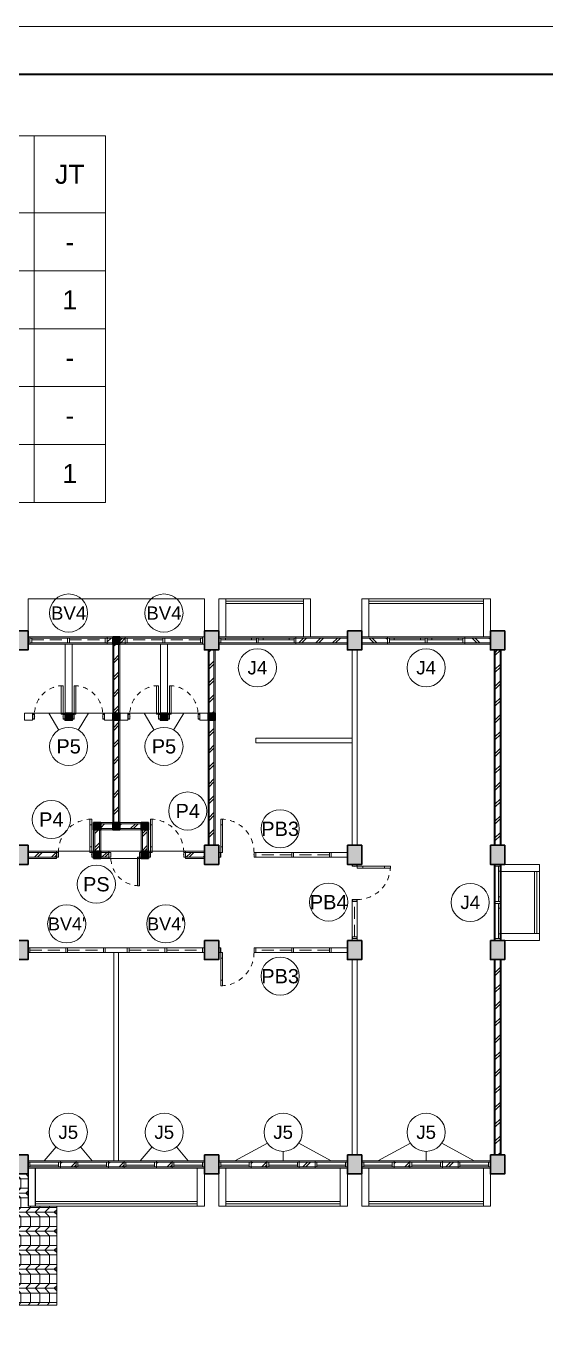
# Model space of a CAD drawing. Header units: millimetres. Extents: x -11 to 1625, y -267 to 180.
# Drawn here: x 1053.88 to 1064.77, y 35.33 to 63 of the extents above; entities that cross this region are included whole.
import ezdxf
from ezdxf.enums import TextEntityAlignment as Align

# ---------------------------------------------------------------- set-up
doc = ezdxf.new("R2010")
doc.units = ezdxf.units.MM
doc.linetypes.add('HIDDEN', pattern=[0.375, 0.25, -0.125])
for name, color, linetype, lineweight in [('ars', 11, 'Continuous', 5), ('dinding', 5, 'Continuous', 15), ('GRS KOP', 1, 'Continuous', 35), ('KOLOM', 1, 'Continuous', 30), ('kop', 7, 'Continuous', 20), ('kus', 63, 'Continuous', 15), ('KUSEN', 30, 'Continuous', 15), ('lan', 7, 'Continuous', 15), ('not', 7, 'Continuous', 20), ('PARTISI', 190, 'Continuous', 9), ('sol kol', 8, 'Continuous', 0)]:
    doc.layers.add(name, color=color, linetype=linetype, lineweight=lineweight)
doc.styles.add('BARU', font='complex.shx')
doc.styles.add('S', font='SIMPLEX', dxfattribs={"width": 1.1})
doc.styles.get("Standard").update_dxf_attribs({"font": 'ARIALUNI.TTF'})
pattern_1 = [(45, (1053.76178, 38.91036), (-0.1767767, 0.1767767), []), (45, (1053.82428, 38.91036), (-0.1767767, 0.1767767), [])]
pattern_2 = [(45, (1052.76178, 38.91036), (-0.1767767, 0.1767767), []), (45, (1052.82428, 38.91036), (-0.1767767, 0.1767767), [])]

# ---------------------------------------------------------------- blocks, each defined once
blk = doc.blocks.new('kop')
at = {"layer": 'GRS KOP'}
blk.add_lwpolyline([(1, 54), (83, 54), (83, 1), (1, 1)], close=True, dxfattribs=at)
at = {"layer": 'kop', "color": 7}
blk.add_line((0, 0), (84, 0), dxfattribs=at)
at = {"layer": 'kop', "style": 'BARU', "flags": 4}
for p, height in [((73.8, 5.4), 0.35), ((80.303, 5.382), 0.25), ((73.8, 4.9), 0.35), ((80.303, 4.882), 0.25), ((73.8, 4.4), 0.35), ((80.303, 4.382), 0.25)]:
    blk.add_attdef('-', p, '', height=height, dxfattribs=at)
at = {"layer": 'kop', "flags": 4}
for tag, p in [('AR-00', (78.057, 2.648)), ('00', (81.238, 2.647))]:
    blk.add_attdef(tag, text='', height=0.35, dxfattribs=at).set_placement(p, align=Align.MIDDLE)
blk = doc.blocks.new('KP')
at = {"layer": 'KOLOM'}
blk.add_lwpolyline([(0.075, -0.075), (-0.075, -0.075), (-0.075, 0.075), (0.075, 0.075), (0.075, -0.075)], dxfattribs=at)
blk = doc.blocks.new('P 70')
at = {"linetype": 'HIDDEN', "ltscale": 0.3}
blk.add_lwpolyline([(-0.74, 0.1, -0.414214), (-0.04, 0.8, -1.303225)], format="xyb", dxfattribs=at)
for points in [[(-0.04, 0.8), (-0.08, 0.8), (-0.08, 0.68), (-0.04, 0.68)], [(-0.04, 0.68), (-0.08, 0.68), (-0.08, 0.22), (-0.04, 0.22)], [(-0.735, 0.06), (-0.74, 0.06), (-0.74, 0.061), (-0.74, 0.1), (-0.78, 0.1), (-0.78, 0), (-0.74, 0), (-0.74, 0.056), (-0.735, 0.058)], [(-0.742, 0.002), (-0.778, 0.002), (-0.778, 0.098), (-0.742, 0.098)], [(-0.04, 0.1), (-0.08, 0.1), (-0.08, 0.22), (-0.04, 0.22)], [(-0.045, 0.06), (-0.04, 0.06), (-0.04, 0.061), (-0.04, 0.1), (0, 0.1), (0, 0), (-0.04, 0), (-0.04, 0.056), (-0.045, 0.058)], [(-0.038, 0.002), (-0.002, 0.002), (-0.002, 0.098), (-0.038, 0.098)]]:
    blk.add_lwpolyline(points, close=True)
blk = doc.blocks.new('P 60')
at = {"linetype": 'HIDDEN', "ltscale": 0.3}
blk.add_lwpolyline([(-0.64, 0.1, -0.414214), (-0.04, 0.7, -1.303225)], format="xyb", dxfattribs=at)
for points in [[(-0.04, 0.7), (-0.04, 0.1), (-0.08, 0.1), (-0.08, 0.7)], [(-0.042, 0.698), (-0.042, 0.102), (-0.078, 0.102), (-0.078, 0.698)], [(-0.635, 0.06), (-0.64, 0.06), (-0.64, 0.061), (-0.64, 0.1), (-0.68, 0.1), (-0.68, 0), (-0.64, 0), (-0.64, 0.056), (-0.635, 0.058)], [(-0.642, 0.002), (-0.678, 0.002), (-0.678, 0.098), (-0.642, 0.098)], [(-0.045, 0.06), (-0.04, 0.06), (-0.04, 0.061), (-0.04, 0.1), (0, 0.1), (0, 0), (-0.04, 0), (-0.04, 0.056), (-0.045, 0.058)], [(-0.038, 0.002), (-0.002, 0.002), (-0.002, 0.098), (-0.038, 0.098)]]:
    blk.add_lwpolyline(points, close=True)
blk = doc.blocks.new('K1')
at = {"layer": 'KOLOM'}
blk.add_lwpolyline([(0.2, 0.15), (-0.2, 0.15), (-0.2, -0.15), (0.2, -0.15), (0.2, 0.15)], dxfattribs=at)
blk = doc.blocks.new('NAV')
blk.add_circle((0, -0.4), 0.4)
at = {"style": 'S', "width": 0.75, "flags": 4}
blk.add_attdef('AV', text='', height=0.3, dxfattribs=at).set_placement((0, -0.4), align=Align.MIDDLE)

msp = doc.modelspace()

# ---------------------------------------------------------------- hatches: boundary and pattern name
at = {"layer": 'ars'}
h = msp.add_hatch(dxfattribs=at)
h.set_pattern_fill('TEMBOK', color=256, scale=0.25)
h.set_pattern_definition([(45, (1054.98178, 40.36036), (-0.176777, 0.176777), []), (45, (1055.04428, 40.36036), (-0.176777, 0.176777), [])])
h.paths.add_polyline_path([(1055.6867814, 50.1603587), (1055.5717814, 50.1603587), (1055.5717814, 50.0603587), (1055.6867814, 50.0603587)])
h = msp.add_hatch(dxfattribs=at)
h.set_pattern_fill('TEMBOK', color=256, scale=0.25)
h.set_pattern_definition([(45, (1055.28678, 40.36036), (-0.176777, 0.176777), []), (45, (1055.34928, 40.36036), (-0.176777, 0.176777), [])])
h.paths.add_polyline_path([(1055.9517814, 50.1603587), (1055.8367814, 50.1603587), (1055.8367814, 50.0603587), (1055.9517814, 50.0603587)])
h = msp.add_hatch(dxfattribs=at)
h.set_pattern_fill('TEMBOK', color=256, scale=0.25)
h.set_pattern_definition([(45, (1050.95678, 37.53536), (-0.1767767, 0.1767767), []), (45, (1051.01928, 37.53536), (-0.1767767, 0.1767767), [])])
h.paths.add_polyline_path([(1060.6117814, 50.1603587), (1059.5317814, 50.1603587), (1059.5317814, 50.0603587), (1060.6117814, 50.0603587)])
h = msp.add_hatch(dxfattribs=at)
h.set_pattern_fill('TEMBOK', color=256, scale=0.25)
h.set_pattern_definition([(315, (1056.71178, 51.68536), (-0.176777, -0.176777), []), (315, (1056.77428, 51.68536), (-0.176777, -0.176777), [])])
h.paths.add_polyline_path([(1061.4517814, 50.0603587), (1060.9117814, 50.0603587), (1060.9117814, 50.1603587), (1061.4517814, 50.1603587)])
h = msp.add_hatch(dxfattribs=at)
h.set_pattern_fill('TEMBOK', color=256, scale=0.25)
h.set_pattern_definition([(315, (1058.87178, 51.68536), (-0.176777, -0.176777), []), (315, (1058.93428, 51.68536), (-0.176777, -0.176777), [])])
h.paths.add_polyline_path([(1063.6117814, 50.0603587), (1063.0717814, 50.0603587), (1063.0717814, 50.1603587), (1063.6117814, 50.1603587)])
h = msp.add_hatch(dxfattribs=at)
h.set_pattern_fill('TEMBOK', color=256, scale=0.25)
h.set_pattern_definition(pattern_1)
h.paths.add_polyline_path([(1055.7117814, 50.0353587), (1055.7117814, 46.2853587), (1055.8117814, 46.2853587), (1055.8117814, 50.0353587)])
h = msp.add_hatch(dxfattribs=at)
h.set_pattern_fill('TEMBOK', color=256, scale=0.25)
h.set_pattern_definition(pattern_1)
h.paths.add_polyline_path([(1057.8117814, 45.8103587), (1057.8117814, 49.9103587), (1057.7117814, 49.9103587), (1057.7117814, 45.8103587)])
h = msp.add_hatch(dxfattribs=at)
h.set_pattern_fill('TEMBOK', color=256, scale=0.25)
h.set_pattern_definition(pattern_2)
h.paths.add_polyline_path([(1063.8117814, 45.8103587), (1063.8117814, 49.9103587), (1063.7117814, 49.9103587), (1063.7117814, 45.8103587)])
h = msp.add_hatch(dxfattribs=at)
h.set_pattern_fill('TEMBOK', color=256, scale=0.25)
h.set_pattern_definition(pattern_1)
h.paths.add_polyline_path([(1056.2867814, 46.2603587), (1055.4367814, 46.2603587), (1055.4367814, 46.1603587), (1056.2867814, 46.1603587)])
h = msp.add_hatch(dxfattribs=at)
h.set_pattern_fill('TEMBOK', color=256, scale=0.25)
h.set_pattern_definition(pattern_1)
h.paths.add_polyline_path([(1055.3117814, 46.1353587), (1055.3117814, 45.6853587), (1055.4117814, 45.6853587), (1055.4117814, 46.1353587)])
h = msp.add_hatch(dxfattribs=at)
h.set_pattern_fill('TEMBOK', color=256, scale=0.25)
h.set_pattern_definition(pattern_1)
h.paths.add_polyline_path([(1056.3117814, 46.1353587), (1056.3117814, 45.6853587), (1056.4117814, 45.6853587), (1056.4117814, 46.1353587)])
h = msp.add_hatch(dxfattribs=at)
h.set_pattern_fill('TEMBOK', color=256, scale=0.25)
h.set_pattern_definition(pattern_1)
h.paths.add_polyline_path([(1053.9117814, 45.6603587), (1054.5067814, 45.6603587), (1054.5067814, 45.5603587), (1053.9117814, 45.5603587)])
h = msp.add_hatch(dxfattribs=at)
h.set_pattern_fill('TEMBOK', color=256, scale=0.25)
h.set_pattern_definition(pattern_1)
h.paths.add_polyline_path([(1055.6067814, 45.6603587), (1055.4367814, 45.6603587), (1055.4367814, 45.5603587), (1055.6067814, 45.5603587)])
h = msp.add_hatch(dxfattribs=at)
h.set_pattern_fill('TEMBOK', color=256, scale=0.25)
h.set_pattern_definition(pattern_1)
h.paths.add_polyline_path([(1057.6117814, 45.6603587), (1057.2167814, 45.6603587), (1057.2167814, 45.5603587), (1057.6117814, 45.5603587)])
h = msp.add_hatch(dxfattribs=at)
h.set_pattern_fill('TEMBOK', color=256, scale=0.25)
h.set_pattern_definition(pattern_2)
h.paths.add_polyline_path([(1063.8117814, 39.3103587), (1063.8117814, 43.4103587), (1063.7117814, 43.4103587), (1063.7117814, 39.3103587)])
h = msp.add_hatch(dxfattribs=at)
h.set_pattern_fill('TEMBOK', color=256, scale=0.25)
h.set_pattern_definition([(45, (1050.46178, 37.53536), (-0.176777, 0.176777), []), (45, (1050.52428, 37.53536), (-0.176777, 0.176777), [])])
h.paths.add_polyline_path([(1054.918448, 39.1603587), (1054.5917814, 39.1603587), (1054.5917814, 39.0603587), (1054.918448, 39.0603587)])
h = msp.add_hatch(dxfattribs=at)
h.set_pattern_fill('TEMBOK', color=256, scale=0.25)
h.set_pattern_definition([(45, (1051.46845, 37.53536), (-0.176777, 0.176777), []), (45, (1051.53095, 37.53536), (-0.176777, 0.176777), [])])
h.paths.add_polyline_path([(1055.9251147, 39.1603587), (1055.598448, 39.1603587), (1055.598448, 39.0603587), (1055.9251147, 39.0603587)])
h = msp.add_hatch(dxfattribs=at)
h.set_pattern_fill('TEMBOK', color=256, scale=0.25)
h.set_pattern_definition([(45, (1052.47511, 37.53536), (-0.176777, 0.176777), []), (45, (1052.53761, 37.53536), (-0.176777, 0.176777), [])])
h.paths.add_polyline_path([(1056.9317814, 39.1603587), (1056.6051147, 39.1603587), (1056.6051147, 39.0603587), (1056.9317814, 39.0603587)])
h = msp.add_hatch(dxfattribs=at)
h.set_pattern_fill('TEMBOK', color=256, scale=0.25)
h.set_pattern_definition([(45, (1054.46178, 37.53536), (-0.176777, 0.176777), []), (45, (1054.52428, 37.53536), (-0.176777, 0.176777), [])])
h.paths.add_polyline_path([(1058.9217814, 39.1603587), (1058.5917814, 39.1603587), (1058.5917814, 39.0603587), (1058.9217814, 39.0603587)])
h = msp.add_hatch(dxfattribs=at)
h.set_pattern_fill('TEMBOK', color=256, scale=0.25)
h.set_pattern_definition([(45, (1055.32178, 37.53536), (-0.176777, 0.176777), []), (45, (1055.38428, 37.53536), (-0.176777, 0.176777), [])])
h.paths.add_polyline_path([(1059.9317814, 39.1603587), (1059.6017814, 39.1603587), (1059.6017814, 39.0603587), (1059.9317814, 39.0603587)])
h = msp.add_hatch(dxfattribs=at)
h.set_pattern_fill('TEMBOK', color=256, scale=0.25)
h.set_pattern_definition([(45, (1057.46178, 37.53536), (-0.176777, 0.176777), []), (45, (1057.52428, 37.53536), (-0.176777, 0.176777), [])])
h.paths.add_polyline_path([(1061.9217814, 39.1603587), (1061.5917814, 39.1603587), (1061.5917814, 39.0603587), (1061.9217814, 39.0603587)])
h = msp.add_hatch(dxfattribs=at)
h.set_pattern_fill('TEMBOK', color=256, scale=0.25)
h.set_pattern_definition([(45, (1058.32178, 37.53536), (-0.176777, 0.176777), []), (45, (1058.38428, 37.53536), (-0.176777, 0.176777), [])])
h.paths.add_polyline_path([(1062.9317814, 39.1603587), (1062.6017814, 39.1603587), (1062.6017814, 39.0603587), (1062.9317814, 39.0603587)])
h = msp.add_hatch(dxfattribs=at)
h.set_pattern_fill('PLENTONG', color=256, scale=0.1, angle=90)
h.set_pattern_definition([(180, (1053.7618, 38.81036), (-5e-17, -0.4), []), (180, (1053.7618, 38.91036), (-5e-17, -0.4), []), (180, (1053.7618, 39.01036), (-5e-17, -0.4), []), (135, (1053.76178, 38.81036), (-0.2, 2e-17), [0.141421, -0.424264]), (225, (1053.76178, 39.01036), (0.2, -2e-17), [0.141421, -0.424264]), (90, (1053.76178, 39.01036), (-0.2, 1e-17), [0.2, -0.2])])
h.paths.add_polyline_path([(1053.6117814, 38.2353587), (1051.8117814, 38.2353587), (1051.8117814, 36.1603587), (1054.5117814, 36.1603587), (1054.5117814, 38.2353587), (1053.9117814, 38.2353587), (1053.9117814, 38.9103587), (1053.6117814, 38.9103587)])
at = {"layer": 'sol kol'}
for points in [[(1053.6117814, 50.3103587), (1053.6117814, 49.9103587), (1053.9117814, 49.9103587), (1053.9117814, 50.3103587)], [(1055.6867814, 50.1853587), (1055.8367814, 50.1853587), (1055.8367814, 50.0353587), (1055.6867814, 50.0353587)], [(1057.6117814, 50.3103587), (1057.6117814, 49.9103587), (1057.9117814, 49.9103587), (1057.9117814, 50.3103587)], [(1060.6117814, 50.3103587), (1060.6117814, 49.9103587), (1060.9117814, 49.9103587), (1060.9117814, 50.3103587)], [(1063.6117814, 50.3103587), (1063.6117814, 49.9103587), (1063.9117814, 49.9103587), (1063.9117814, 50.3103587)], [(1054.6867814, 48.5853587), (1054.8367814, 48.5853587), (1054.8367814, 48.4353587), (1054.6867814, 48.4353587)], [(1055.6867814, 48.5853587), (1055.8367814, 48.5853587), (1055.8367814, 48.4353587), (1055.6867814, 48.4353587)], [(1056.6867814, 48.5853587), (1056.8367814, 48.5853587), (1056.8367814, 48.4353587), (1056.6867814, 48.4353587)], [(1057.6867814, 48.5853587), (1057.8367814, 48.5853587), (1057.8367814, 48.4353587), (1057.6867814, 48.4353587)], [(1055.2867814, 46.2853587), (1055.4367814, 46.2853587), (1055.4367814, 46.1353587), (1055.2867814, 46.1353587)], [(1055.6867814, 46.2853587), (1055.8367814, 46.2853587), (1055.8367814, 46.1353587), (1055.6867814, 46.1353587)], [(1056.2867814, 46.2853587), (1056.4367814, 46.2853587), (1056.4367814, 46.1353587), (1056.2867814, 46.1353587)], [(1053.6117814, 45.8103587), (1053.6117814, 45.4103587), (1053.9117814, 45.4103587), (1053.9117814, 45.8103587)], [(1055.2867814, 45.6853587), (1055.4367814, 45.6853587), (1055.4367814, 45.5353587), (1055.2867814, 45.5353587)], [(1056.2867814, 45.6853587), (1056.4367814, 45.6853587), (1056.4367814, 45.5353587), (1056.2867814, 45.5353587)], [(1057.6117814, 45.8103587), (1057.6117814, 45.4103587), (1057.9117814, 45.4103587), (1057.9117814, 45.8103587)], [(1060.6117814, 45.8103587), (1060.6117814, 45.4103587), (1060.9117814, 45.4103587), (1060.9117814, 45.8103587)], [(1063.6117814, 45.8103587), (1063.6117814, 45.4103587), (1063.9117814, 45.4103587), (1063.9117814, 45.8103587)], [(1053.6117814, 43.8103587), (1053.6117814, 43.4103587), (1053.9117814, 43.4103587), (1053.9117814, 43.8103587)], [(1057.6117814, 43.8103587), (1057.6117814, 43.4103587), (1057.9117814, 43.4103587), (1057.9117814, 43.8103587)], [(1060.6117814, 43.8103587), (1060.6117814, 43.4103587), (1060.9117814, 43.4103587), (1060.9117814, 43.8103587)], [(1063.6117814, 43.8103587), (1063.6117814, 43.4103587), (1063.9117814, 43.4103587), (1063.9117814, 43.8103587)], [(1053.6117814, 39.3103587), (1053.6117814, 38.9103587), (1053.9117814, 38.9103587), (1053.9117814, 39.3103587)], [(1057.6117814, 39.3103587), (1057.6117814, 38.9103587), (1057.9117814, 38.9103587), (1057.9117814, 39.3103587)], [(1060.6117814, 39.3103587), (1060.6117814, 38.9103587), (1060.9117814, 38.9103587), (1060.9117814, 39.3103587)], [(1063.6117814, 39.3103587), (1063.6117814, 38.9103587), (1063.9117814, 38.9103587), (1063.9117814, 39.3103587)]]:
    msp.add_hatch(color=256, dxfattribs=at).paths.add_polyline_path(points)

# ---------------------------------------------------------------- linework, layer by layer
for p, q in [((1054.0617814, 39.0353587), (1054.0617814, 38.2353587)), ((1053.9117814, 38.9103587), (1053.9117814, 38.2353587))]:
    msp.add_line(p, q)
at = {"layer": 'ars'}
for points in [[(1059.6867814, 50.9353587), (1058.0617814, 50.9353587)], [(1063.4617814, 50.9353587), (1061.0617814, 50.9353587)], [(1059.6867814, 50.8853587), (1058.0617814, 50.8853587)], [(1063.4617814, 50.8853587), (1061.0617814, 50.8853587)], [(1064.5367814, 43.9603587), (1064.5367814, 45.2603587)], [(1064.5867814, 43.9603587), (1064.5867814, 45.2603587)], [(1057.4617814, 38.3353587), (1054.0617814, 38.3353587)], [(1057.4617814, 38.2853587), (1054.0617814, 38.2853587)], [(1060.4617814, 38.3353587), (1058.0617814, 38.3353587)], [(1060.4617814, 38.2853587), (1058.0617814, 38.2853587)], [(1063.4617814, 38.3353587), (1061.0617814, 38.3353587)], [(1063.4617814, 38.2853587), (1061.0617814, 38.2853587)]]:
    msp.add_lwpolyline(points, dxfattribs=at)
for points in [[(1055.6867814, 50.1603587), (1055.5717814, 50.1603587), (1055.5717814, 50.0603587), (1055.6867814, 50.0603587)], [(1055.9517814, 50.1603587), (1055.8367814, 50.1603587), (1055.8367814, 50.0603587), (1055.9517814, 50.0603587)], [(1060.6117814, 50.1603587), (1059.5317814, 50.1603587), (1059.5317814, 50.0603587), (1060.6117814, 50.0603587)], [(1061.4517814, 50.0603587), (1060.9117814, 50.0603587), (1060.9117814, 50.1603587), (1061.4517814, 50.1603587)], [(1063.6117814, 50.0603587), (1063.0717814, 50.0603587), (1063.0717814, 50.1603587), (1063.6117814, 50.1603587)], [(1055.7117814, 50.0353587), (1055.7117814, 46.2853587), (1055.8117814, 46.2853587), (1055.8117814, 50.0353587)], [(1057.8117814, 45.8103587), (1057.8117814, 49.9103587), (1057.7117814, 49.9103587), (1057.7117814, 45.8103587)], [(1063.8117814, 45.8103587), (1063.8117814, 49.9103587), (1063.7117814, 49.9103587), (1063.7117814, 45.8103587)], [(1056.2867814, 46.2603587), (1055.4367814, 46.2603587), (1055.4367814, 46.1603587), (1056.2867814, 46.1603587)], [(1055.3117814, 46.1353587), (1055.3117814, 45.6853587), (1055.4117814, 45.6853587), (1055.4117814, 46.1353587)], [(1056.3117814, 46.1353587), (1056.3117814, 45.6853587), (1056.4117814, 45.6853587), (1056.4117814, 46.1353587)], [(1053.9117814, 45.6603587), (1054.5067814, 45.6603587), (1054.5067814, 45.5603587), (1053.9117814, 45.5603587)], [(1055.6067814, 45.6603587), (1055.4367814, 45.6603587), (1055.4367814, 45.5603587), (1055.6067814, 45.5603587)], [(1057.6117814, 45.6603587), (1057.2167814, 45.6603587), (1057.2167814, 45.5603587), (1057.6117814, 45.5603587)], [(1063.8117814, 39.3103587), (1063.8117814, 43.4103587), (1063.7117814, 43.4103587), (1063.7117814, 39.3103587)], [(1054.918448, 39.1603587), (1054.5917814, 39.1603587), (1054.5917814, 39.0603587), (1054.918448, 39.0603587)], [(1055.9251147, 39.1603587), (1055.598448, 39.1603587), (1055.598448, 39.0603587), (1055.9251147, 39.0603587)], [(1056.9317814, 39.1603587), (1056.6051147, 39.1603587), (1056.6051147, 39.0603587), (1056.9317814, 39.0603587)], [(1058.9217814, 39.1603587), (1058.5917814, 39.1603587), (1058.5917814, 39.0603587), (1058.9217814, 39.0603587)], [(1059.9317814, 39.1603587), (1059.6017814, 39.1603587), (1059.6017814, 39.0603587), (1059.9317814, 39.0603587)], [(1061.9217814, 39.1603587), (1061.5917814, 39.1603587), (1061.5917814, 39.0603587), (1061.9217814, 39.0603587)], [(1062.9317814, 39.1603587), (1062.6017814, 39.1603587), (1062.6017814, 39.0603587), (1062.9317814, 39.0603587)]]:
    msp.add_lwpolyline(points, close=True, dxfattribs=at)
at = {"layer": 'dinding'}
for points in [[(1053.9117814, 50.1853587), (1053.9517814, 50.1853587), (1053.9517814, 50.0353587), (1053.9117814, 50.0353587)], [(1055.5717814, 50.1853587), (1055.6867814, 50.1853587), (1055.6867814, 50.0353587), (1055.5717814, 50.0353587)], [(1055.9517814, 50.1853587), (1055.8367814, 50.1853587), (1055.8367814, 50.0353587), (1055.9517814, 50.0353587)], [(1057.6117814, 50.1853587), (1057.5717814, 50.1853587), (1057.5717814, 50.0353587), (1057.6117814, 50.0353587)], [(1060.6117814, 50.1853587), (1059.5317814, 50.1853587), (1059.5317814, 50.0353587), (1060.6117814, 50.0353587)], [(1061.4517814, 50.0353587), (1060.9117814, 50.0353587), (1060.9117814, 50.1853587), (1061.4517814, 50.1853587)], [(1063.6117814, 50.0353587), (1063.0717814, 50.0353587), (1063.0717814, 50.1853587), (1063.6117814, 50.1853587)], [(1055.6867814, 50.0353587), (1055.6867814, 46.2853587), (1055.8367814, 46.2853587), (1055.8367814, 50.0353587)], [(1057.8367814, 45.8103587), (1057.8367814, 49.9103587), (1057.6867814, 49.9103587), (1057.6867814, 45.8103587)], [(1063.8367814, 45.8103587), (1063.8367814, 49.9103587), (1063.6867814, 49.9103587), (1063.6867814, 45.8103587)], [(1056.2867814, 46.2853587), (1055.4367814, 46.2853587), (1055.4367814, 46.1353587), (1056.2867814, 46.1353587)], [(1055.2867814, 46.1353587), (1055.2867814, 45.6853587), (1055.4367814, 45.6853587), (1055.4367814, 46.1353587)], [(1056.2867814, 46.1353587), (1056.2867814, 45.6853587), (1056.4367814, 45.6853587), (1056.4367814, 46.1353587)], [(1053.9117814, 45.6853587), (1054.5067814, 45.6853587), (1054.5067814, 45.5353587), (1053.9117814, 45.5353587)], [(1055.6067814, 45.6853587), (1055.4367814, 45.6853587), (1055.4367814, 45.5353587), (1055.6067814, 45.5353587)], [(1057.6117814, 45.6853587), (1057.2167814, 45.6853587), (1057.2167814, 45.5353587), (1057.6117814, 45.5353587)], [(1063.8367814, 39.3103587), (1063.8367814, 43.4103587), (1063.6867814, 43.4103587), (1063.6867814, 39.3103587)], [(1054.918448, 39.1853587), (1054.5917814, 39.1853587), (1054.5917814, 39.0353587), (1054.918448, 39.0353587)], [(1055.9251147, 39.1853587), (1055.598448, 39.1853587), (1055.598448, 39.0353587), (1055.9251147, 39.0353587)], [(1056.9317814, 39.1853587), (1056.6051147, 39.1853587), (1056.6051147, 39.0353587), (1056.9317814, 39.0353587)], [(1058.9217814, 39.1853587), (1058.5917814, 39.1853587), (1058.5917814, 39.0353587), (1058.9217814, 39.0353587)], [(1059.9317814, 39.1853587), (1059.6017814, 39.1853587), (1059.6017814, 39.0353587), (1059.9317814, 39.0353587)], [(1061.9217814, 39.1853587), (1061.5917814, 39.1853587), (1061.5917814, 39.0353587), (1061.9217814, 39.0353587)], [(1062.9317814, 39.1853587), (1062.6017814, 39.1853587), (1062.6017814, 39.0353587), (1062.9317814, 39.0353587)]]:
    msp.add_lwpolyline(points, close=True, dxfattribs=at)
at = {"layer": 'kus'}
for p, q in [((1053.9917814, 50.1603587), (1054.7417814, 50.1603587)), ((1054.7817814, 50.1603587), (1055.5317814, 50.1603587)), ((1056.7417814, 50.1603587), (1055.9917814, 50.1603587)), ((1057.5317814, 50.1603587), (1056.7817814, 50.1603587)), ((1057.9517814, 50.1603587), (1058.7017814, 50.1603587)), ((1057.9517814, 50.1253587), (1058.7017814, 50.1253587)), ((1058.0517814, 50.1253587), (1058.0517814, 50.1603587)), ((1058.6017814, 50.1253587), (1058.6017814, 50.1603587)), ((1058.7417814, 50.1603587), (1059.4917814, 50.1603587)), ((1058.7417814, 50.1253587), (1059.4917814, 50.1253587)), ((1058.8417814, 50.1253587), (1058.8417814, 50.1603587)), ((1059.3917814, 50.1253587), (1059.3917814, 50.1603587)), ((1061.4917814, 50.1603587), (1062.2417814, 50.1603587)), ((1061.4917814, 50.1253587), (1062.2417814, 50.1253587)), ((1061.5917814, 50.1253587), (1061.5917814, 50.1603587)), ((1062.1417814, 50.1253587), (1062.1417814, 50.1603587)), ((1062.2817814, 50.1603587), (1063.0317814, 50.1603587)), ((1062.2817814, 50.1253587), (1063.0317814, 50.1253587)), ((1062.3817814, 50.1253587), (1062.3817814, 50.1603587)), ((1062.9317814, 50.1253587), (1062.9317814, 50.1603587)), ((1053.9917814, 50.0603587), (1054.7417814, 50.0603587)), ((1054.7817814, 50.0603587), (1055.5317814, 50.0603587)), ((1056.7417814, 50.0603587), (1055.9917814, 50.0603587)), ((1057.5317814, 50.0603587), (1056.7817814, 50.0603587)), ((1057.9517814, 50.0603587), (1058.7017814, 50.0603587)), ((1058.7417814, 50.0603587), (1059.4917814, 50.0603587)), ((1061.4917814, 50.0603587), (1062.2417814, 50.0603587)), ((1062.2817814, 50.0603587), (1063.0317814, 50.0603587)), ((1055.6067814, 45.6853587), (1056.2867814, 45.6853587)), ((1059.4417814, 45.6603587), (1058.6917814, 45.6603587)), ((1060.2317814, 45.6603587), (1059.4817814, 45.6603587)), ((1056.2867814, 45.5353587), (1055.6067814, 45.5353587)), ((1059.4417814, 45.5603587), (1058.6917814, 45.5603587)), ((1060.2317814, 45.5603587), (1059.4817814, 45.5603587)), ((1063.7117814, 44.6303587), (1063.7117814, 45.3703587)), ((1063.7767814, 44.6303587), (1063.7767814, 45.3703587)), ((1063.7767814, 45.2703587), (1063.8117814, 45.2703587)), ((1063.8117814, 44.6303587), (1063.8117814, 45.3703587)), ((1060.7117814, 43.8903587), (1060.7117814, 44.6303587)), ((1060.8117814, 43.8903587), (1060.8117814, 44.6303587)), ((1063.7117814, 43.8503587), (1063.7117814, 44.5903587)), ((1063.7767814, 44.7303587), (1063.8117814, 44.7303587)), ((1063.7767814, 43.8503587), (1063.7767814, 44.5903587)), ((1063.8117814, 43.8503587), (1063.8117814, 44.5903587)), ((1063.7767814, 44.4903587), (1063.8117814, 44.4903587)), ((1063.7767814, 43.9503587), (1063.8117814, 43.9503587)), ((1053.9517814, 43.6603587), (1054.7017814, 43.6603587)), ((1053.9517814, 43.5603587), (1054.7017814, 43.5603587)), ((1054.7417814, 43.6603587), (1055.4917814, 43.6603587)), ((1054.7417814, 43.5603587), (1055.4917814, 43.5603587)), ((1056.0317814, 43.6603587), (1056.7817814, 43.6603587)), ((1056.0317814, 43.5603587), (1056.7817814, 43.5603587)), ((1056.8217814, 43.6603587), (1057.5717814, 43.6603587)), ((1056.8217814, 43.5603587), (1057.5717814, 43.5603587)), ((1059.4417814, 43.6603587), (1058.6917814, 43.6603587)), ((1059.4417814, 43.5603587), (1058.6917814, 43.5603587)), ((1060.2317814, 43.6603587), (1059.4817814, 43.6603587)), ((1060.2317814, 43.5603587), (1059.4817814, 43.5603587)), ((1054.5517814, 39.1603587), (1053.9517814, 39.1603587)), ((1054.5517814, 39.0953587), (1053.9517814, 39.0953587)), ((1054.5517814, 39.0603587), (1053.9517814, 39.0603587)), ((1055.558448, 39.1603587), (1054.958448, 39.1603587)), ((1055.558448, 39.0953587), (1054.958448, 39.0953587)), ((1055.558448, 39.0603587), (1054.958448, 39.0603587)), ((1056.5651147, 39.1603587), (1055.9651147, 39.1603587)), ((1056.5651147, 39.0953587), (1055.9651147, 39.0953587)), ((1056.5651147, 39.0603587), (1055.9651147, 39.0603587)), ((1057.5717814, 39.1603587), (1056.9717814, 39.1603587)), ((1057.5717814, 39.0953587), (1056.9717814, 39.0953587)), ((1057.5717814, 39.0603587), (1056.9717814, 39.0603587)), ((1058.5517814, 39.1603587), (1057.9517814, 39.1603587)), ((1058.5517814, 39.0953587), (1057.9517814, 39.0953587)), ((1058.5517814, 39.0603587), (1057.9517814, 39.0603587)), ((1059.5617814, 39.1603587), (1058.9617814, 39.1603587)), ((1059.5617814, 39.0953587), (1058.9617814, 39.0953587)), ((1059.5617814, 39.0603587), (1058.9617814, 39.0603587)), ((1060.5717814, 39.1603587), (1059.9717814, 39.1603587)), ((1060.5717814, 39.0953587), (1059.9717814, 39.0953587)), ((1060.5717814, 39.0603587), (1059.9717814, 39.0603587)), ((1061.5517814, 39.1603587), (1060.9517814, 39.1603587)), ((1061.5517814, 39.0953587), (1060.9517814, 39.0953587)), ((1061.5517814, 39.0603587), (1060.9517814, 39.0603587)), ((1062.5617814, 39.1603587), (1061.9617814, 39.1603587)), ((1062.5617814, 39.0953587), (1061.9617814, 39.0953587)), ((1062.5617814, 39.0603587), (1061.9617814, 39.0603587)), ((1063.5717814, 39.1603587), (1062.9717814, 39.1603587)), ((1063.5717814, 39.0953587), (1062.9717814, 39.0953587)), ((1063.5717814, 39.0603587), (1062.9717814, 39.0603587))]:
    msp.add_line(p, q, dxfattribs=at)
at = {"layer": 'kus', "linetype": 'HIDDEN'}
for p, q in [((1053.9917814, 50.1253587), (1054.7417814, 50.1253587)), ((1054.7817814, 50.1253587), (1055.5317814, 50.1253587)), ((1056.7417814, 50.1253587), (1055.9917814, 50.1253587)), ((1057.5317814, 50.1253587), (1056.7817814, 50.1253587)), ((1059.4417814, 45.6103587), (1058.6917814, 45.6103587)), ((1060.2317814, 45.6103587), (1059.4817814, 45.6103587)), ((1060.7617814, 43.8903587), (1060.7617814, 44.6303587)), ((1053.9517814, 43.6103587), (1054.7017814, 43.6103587)), ((1054.7417814, 43.6103587), (1055.4917814, 43.6103587)), ((1056.0317814, 43.6103587), (1056.7817814, 43.6103587)), ((1056.8217814, 43.6103587), (1057.5717814, 43.6103587)), ((1059.4417814, 43.6103587), (1058.6917814, 43.6103587)), ((1060.2317814, 43.6103587), (1059.4817814, 43.6103587))]:
    msp.add_line(p, q, dxfattribs=at)
at = {"layer": 'kus'}
for points in [[(1053.9517814, 50.1603587), (1053.9917814, 50.1603587), (1053.9917814, 50.0603587), (1053.9517814, 50.0603587)], [(1054.7417814, 50.1603587), (1054.7817814, 50.1603587), (1054.7817814, 50.0603587), (1054.7417814, 50.0603587)], [(1055.5317814, 50.1603587), (1055.5717814, 50.1603587), (1055.5717814, 50.0603587), (1055.5317814, 50.0603587)], [(1055.9917814, 50.1603587), (1055.9517814, 50.1603587), (1055.9517814, 50.0603587), (1055.9917814, 50.0603587)], [(1056.7817814, 50.1603587), (1056.7417814, 50.1603587), (1056.7417814, 50.0603587), (1056.7817814, 50.0603587)], [(1057.5717814, 50.1603587), (1057.5317814, 50.1603587), (1057.5317814, 50.0603587), (1057.5717814, 50.0603587)], [(1057.9117814, 50.1603587), (1057.9517814, 50.1603587), (1057.9517814, 50.0603587), (1057.9117814, 50.0603587)], [(1058.7017814, 50.1603587), (1058.7417814, 50.1603587), (1058.7417814, 50.0603587), (1058.7017814, 50.0603587)], [(1059.4917814, 50.1603587), (1059.5317814, 50.1603587), (1059.5317814, 50.0603587), (1059.4917814, 50.0603587)], [(1061.4517814, 50.1603587), (1061.4917814, 50.1603587), (1061.4917814, 50.0603587), (1061.4517814, 50.0603587)], [(1062.2417814, 50.1603587), (1062.2817814, 50.1603587), (1062.2817814, 50.0603587), (1062.2417814, 50.0603587)], [(1063.0317814, 50.1603587), (1063.0717814, 50.1603587), (1063.0717814, 50.0603587), (1063.0317814, 50.0603587)], [(1059.4417814, 45.5603587), (1059.4817814, 45.5603587), (1059.4817814, 45.6603587), (1059.4417814, 45.6603587)], [(1059.4437814, 45.5623587), (1059.4797814, 45.5623587), (1059.4797814, 45.6583587), (1059.4437814, 45.6583587)], [(1060.2317814, 45.5603587), (1060.2717814, 45.5603587), (1060.2717814, 45.6603587), (1060.2317814, 45.6603587)], [(1060.2337814, 45.5623587), (1060.2697814, 45.5623587), (1060.2697814, 45.6583587), (1060.2337814, 45.6583587)], [(1063.8117814, 45.3703587), (1063.8117814, 45.4103587), (1063.7117814, 45.4103587), (1063.7117814, 45.3703587)], [(1063.8117814, 44.5903587), (1063.8117814, 44.6303587), (1063.7117814, 44.6303587), (1063.7117814, 44.5903587)], [(1060.7117814, 43.8903587), (1060.7117814, 43.8503587), (1060.8117814, 43.8503587), (1060.8117814, 43.8903587)], [(1060.7137814, 43.8883587), (1060.7137814, 43.8523587), (1060.8097814, 43.8523587), (1060.8097814, 43.8883587)], [(1063.8117814, 43.8103587), (1063.8117814, 43.8503587), (1063.7117814, 43.8503587), (1063.7117814, 43.8103587)], [(1053.9517814, 43.5603587), (1053.9117814, 43.5603587), (1053.9117814, 43.6603587), (1053.9517814, 43.6603587)], [(1053.9497814, 43.5623587), (1053.9137814, 43.5623587), (1053.9137814, 43.6583587), (1053.9497814, 43.6583587)], [(1054.7417814, 43.5603587), (1054.7017814, 43.5603587), (1054.7017814, 43.6603587), (1054.7417814, 43.6603587)], [(1054.7397814, 43.5623587), (1054.7037814, 43.5623587), (1054.7037814, 43.6583587), (1054.7397814, 43.6583587)], [(1055.5317814, 43.5603587), (1055.4917814, 43.5603587), (1055.4917814, 43.6603587), (1055.5317814, 43.6603587)], [(1055.5297814, 43.5623587), (1055.4937814, 43.5623587), (1055.4937814, 43.6583587), (1055.5297814, 43.6583587)], [(1056.0317814, 43.5603587), (1055.9917814, 43.5603587), (1055.9917814, 43.6603587), (1056.0317814, 43.6603587)], [(1056.0297814, 43.5623587), (1055.9937814, 43.5623587), (1055.9937814, 43.6583587), (1056.0297814, 43.6583587)], [(1056.8217814, 43.5603587), (1056.7817814, 43.5603587), (1056.7817814, 43.6603587), (1056.8217814, 43.6603587)], [(1056.8197814, 43.5623587), (1056.7837814, 43.5623587), (1056.7837814, 43.6583587), (1056.8197814, 43.6583587)], [(1057.6117814, 43.5603587), (1057.5717814, 43.5603587), (1057.5717814, 43.6603587), (1057.6117814, 43.6603587)], [(1057.6097814, 43.5623587), (1057.5737814, 43.5623587), (1057.5737814, 43.6583587), (1057.6097814, 43.6583587)], [(1059.4417814, 43.5603587), (1059.4817814, 43.5603587), (1059.4817814, 43.6603587), (1059.4417814, 43.6603587)], [(1059.4437814, 43.5623587), (1059.4797814, 43.5623587), (1059.4797814, 43.6583587), (1059.4437814, 43.6583587)], [(1060.2317814, 43.5603587), (1060.2717814, 43.5603587), (1060.2717814, 43.6603587), (1060.2317814, 43.6603587)], [(1060.2337814, 43.5623587), (1060.2697814, 43.5623587), (1060.2697814, 43.6583587), (1060.2337814, 43.6583587)], [(1053.9517814, 39.0603587), (1053.9117814, 39.0603587), (1053.9117814, 39.1603587), (1053.9517814, 39.1603587)], [(1054.5917814, 39.0603587), (1054.5517814, 39.0603587), (1054.5517814, 39.1603587), (1054.5917814, 39.1603587)], [(1054.958448, 39.0603587), (1054.918448, 39.0603587), (1054.918448, 39.1603587), (1054.958448, 39.1603587)], [(1055.598448, 39.0603587), (1055.558448, 39.0603587), (1055.558448, 39.1603587), (1055.598448, 39.1603587)], [(1055.9651147, 39.0603587), (1055.9251147, 39.0603587), (1055.9251147, 39.1603587), (1055.9651147, 39.1603587)], [(1056.6051147, 39.0603587), (1056.5651147, 39.0603587), (1056.5651147, 39.1603587), (1056.6051147, 39.1603587)], [(1056.9717814, 39.0603587), (1056.9317814, 39.0603587), (1056.9317814, 39.1603587), (1056.9717814, 39.1603587)], [(1057.6117814, 39.0603587), (1057.5717814, 39.0603587), (1057.5717814, 39.1603587), (1057.6117814, 39.1603587)], [(1057.9517814, 39.0603587), (1057.9117814, 39.0603587), (1057.9117814, 39.1603587), (1057.9517814, 39.1603587)], [(1058.5917814, 39.0603587), (1058.5517814, 39.0603587), (1058.5517814, 39.1603587), (1058.5917814, 39.1603587)], [(1058.9617814, 39.0603587), (1058.9217814, 39.0603587), (1058.9217814, 39.1603587), (1058.9617814, 39.1603587)], [(1059.6017814, 39.0603587), (1059.5617814, 39.0603587), (1059.5617814, 39.1603587), (1059.6017814, 39.1603587)], [(1059.9717814, 39.0603587), (1059.9317814, 39.0603587), (1059.9317814, 39.1603587), (1059.9717814, 39.1603587)], [(1060.6117814, 39.0603587), (1060.5717814, 39.0603587), (1060.5717814, 39.1603587), (1060.6117814, 39.1603587)], [(1060.9517814, 39.0603587), (1060.9117814, 39.0603587), (1060.9117814, 39.1603587), (1060.9517814, 39.1603587)], [(1061.5917814, 39.0603587), (1061.5517814, 39.0603587), (1061.5517814, 39.1603587), (1061.5917814, 39.1603587)], [(1061.9617814, 39.0603587), (1061.9217814, 39.0603587), (1061.9217814, 39.1603587), (1061.9617814, 39.1603587)], [(1062.6017814, 39.0603587), (1062.5617814, 39.0603587), (1062.5617814, 39.1603587), (1062.6017814, 39.1603587)], [(1062.9717814, 39.0603587), (1062.9317814, 39.0603587), (1062.9317814, 39.1603587), (1062.9717814, 39.1603587)], [(1063.6117814, 39.0603587), (1063.5717814, 39.0603587), (1063.5717814, 39.1603587), (1063.6117814, 39.1603587)]]:
    msp.add_lwpolyline(points, close=True, dxfattribs=at)
at = {"layer": 'KUSEN', "color": 4}
for p, q in [((1009.3676829, 60.7028454), (1055.5376829, 60.7028454)), ((1054.0376829, 60.7028454), (1054.0376829, 53.0078454)), ((1055.5376829, 60.7028454), (1055.5376829, 53.0078454)), ((1009.3676829, 59.0828454), (1055.5376829, 59.0828454)), ((1009.3676829, 57.8678454), (1055.5376829, 57.8678454)), ((1009.3676829, 56.6528454), (1055.5376829, 56.6528454)), ((1009.3676829, 55.4378454), (1055.5376829, 55.4378454)), ((1009.3676829, 54.2228454), (1055.5376829, 54.2228454)), ((1009.3676829, 53.0078454), (1055.5376829, 53.0078454))]:
    msp.add_line(p, q, dxfattribs=at)
at = {"layer": 'lan'}
for p, q in [((1053.9117814, 50.9853587), (1057.6117814, 50.9853587)), ((1053.9117814, 50.3103587), (1053.9117814, 50.9853587)), ((1057.6117814, 50.3103587), (1057.6117814, 50.9853587)), ((1057.9117814, 50.3103587), (1057.9117814, 50.9853587)), ((1058.0617814, 50.1853587), (1058.0617814, 50.9853587)), ((1059.6867814, 50.1853587), (1059.6867814, 50.9853587)), ((1059.8367814, 50.1853587), (1059.8367814, 50.9853587)), ((1060.9117814, 50.3103587), (1060.9117814, 50.9853587)), ((1061.0617814, 50.1853587), (1061.0617814, 50.9853587)), ((1063.4617814, 50.1853587), (1063.4617814, 50.9853587)), ((1063.6117814, 50.3103587), (1063.6117814, 50.9853587)), ((1054.6867814, 48.5853587), (1054.0067814, 48.5853587)), ((1055.5167814, 48.5853587), (1054.8367814, 48.5853587)), ((1056.6867814, 48.5853587), (1056.0067814, 48.5853587)), ((1057.5167814, 48.5853587), (1056.8367814, 48.5853587)), ((1054.5067814, 45.6853587), (1055.2867814, 45.6853587)), ((1056.4367814, 45.6853587), (1057.2167814, 45.6853587)), ((1063.9117814, 45.4103587), (1064.6367814, 45.4103587)), ((1063.8367814, 45.2603587), (1064.6367814, 45.2603587)), ((1063.8367814, 43.9603587), (1064.6367814, 43.9603587)), ((1057.4617814, 39.0353587), (1057.4617814, 38.2353587)), ((1058.0617814, 39.0353587), (1058.0617814, 38.2353587)), ((1060.4617814, 39.0353587), (1060.4617814, 38.2353587)), ((1061.0617814, 39.0353587), (1061.0617814, 38.2353587)), ((1063.4617814, 39.0353587), (1063.4617814, 38.2353587)), ((1057.6117814, 38.9103587), (1057.6117814, 38.2353587)), ((1057.9117814, 38.9103587), (1057.9117814, 38.2353587)), ((1060.6117814, 38.9103587), (1060.6117814, 38.2353587)), ((1060.9117814, 38.9103587), (1060.9117814, 38.2353587)), ((1063.6117814, 38.9103587), (1063.6117814, 38.2353587)), ((1054.5117814, 38.2353587), (1054.5117814, 36.1603587)), ((1054.5117814, 36.1603587), (1049.0117814, 36.1603587))]:
    msp.add_line(p, q, dxfattribs=at)
for points in [[(1059.8367814, 50.9853587), (1057.9117814, 50.9853587)], [(1063.6117814, 50.9853587), (1060.9117814, 50.9853587)], [(1063.9117814, 43.8103587), (1064.6367814, 43.8103587), (1064.6367814, 45.4103587)], [(1057.6117814, 38.2353587), (1053.9117814, 38.2353587)], [(1060.6117814, 38.2353587), (1057.9117814, 38.2353587)], [(1063.6117814, 38.2353587), (1060.9117814, 38.2353587)]]:
    msp.add_lwpolyline(points, dxfattribs=at)
for points in [[(1053.9517814, 50.1853587), (1055.5717814, 50.1853587), (1055.5717814, 50.0353587), (1053.9517814, 50.0353587)], [(1057.5717814, 50.1853587), (1055.9517814, 50.1853587), (1055.9517814, 50.0353587), (1057.5717814, 50.0353587)], [(1057.9117814, 50.1853587), (1059.5317814, 50.1853587), (1059.5317814, 50.0353587), (1057.9117814, 50.0353587)], [(1061.4517814, 50.1853587), (1063.0717814, 50.1853587), (1063.0717814, 50.0353587), (1061.4517814, 50.0353587)], [(1054.6867814, 50.0353587), (1054.6867814, 48.5853587), (1054.8367814, 48.5853587), (1054.8367814, 50.0353587)], [(1056.6867814, 50.0353587), (1056.6867814, 48.5853587), (1056.8367814, 48.5853587), (1056.8367814, 50.0353587)], [(1054.0067814, 48.5853587), (1053.8367814, 48.5853587), (1053.8367814, 48.4353587), (1054.0067814, 48.4353587)], [(1055.6867814, 48.5853587), (1055.5167814, 48.5853587), (1055.5167814, 48.4353587), (1055.6867814, 48.4353587)], [(1056.0067814, 48.5853587), (1055.8367814, 48.5853587), (1055.8367814, 48.4353587), (1056.0067814, 48.4353587)], [(1057.6867814, 48.5853587), (1057.5167814, 48.5853587), (1057.5167814, 48.4353587), (1057.6867814, 48.4353587)], [(1063.8367814, 43.8103587), (1063.8367814, 45.4103587), (1063.6867814, 45.4103587), (1063.6867814, 43.8103587)], [(1054.5917814, 39.0353587), (1053.9117814, 39.0353587), (1053.9117814, 39.1853587), (1054.5917814, 39.1853587)], [(1055.598448, 39.0353587), (1054.918448, 39.0353587), (1054.918448, 39.1853587), (1055.598448, 39.1853587)], [(1056.6051147, 39.0353587), (1055.9251147, 39.0353587), (1055.9251147, 39.1853587), (1056.6051147, 39.1853587)], [(1057.6117814, 39.0353587), (1056.9317814, 39.0353587), (1056.9317814, 39.1853587), (1057.6117814, 39.1853587)], [(1058.5917814, 39.0353587), (1057.9117814, 39.0353587), (1057.9117814, 39.1853587), (1058.5917814, 39.1853587)], [(1059.6017814, 39.0353587), (1058.9217814, 39.0353587), (1058.9217814, 39.1853587), (1059.6017814, 39.1853587)], [(1060.6117814, 39.0353587), (1059.9317814, 39.0353587), (1059.9317814, 39.1853587), (1060.6117814, 39.1853587)], [(1061.5917814, 39.0353587), (1060.9117814, 39.0353587), (1060.9117814, 39.1853587), (1061.5917814, 39.1853587)], [(1062.6017814, 39.0353587), (1061.9217814, 39.0353587), (1061.9217814, 39.1853587), (1062.6017814, 39.1853587)], [(1063.6117814, 39.0353587), (1062.9317814, 39.0353587), (1062.9317814, 39.1853587), (1063.6117814, 39.1853587)]]:
    msp.add_lwpolyline(points, close=True, dxfattribs=at)
at = {"layer": 'not'}
for p, q in [((1054.5577931, 48.2294354), (1054.3467814, 48.5853587)), ((1054.9657697, 48.2294354), (1055.1767814, 48.5853587)), ((1056.5577931, 48.2294354), (1056.3467814, 48.5853587)), ((1056.9657697, 48.2294354), (1057.1767814, 48.5853587)), ((1054.4980376, 39.4789092), (1054.2517814, 39.1853587)), ((1055.258448, 39.1853587), (1055.0121918, 39.4789092)), ((1056.5113709, 39.4789092), (1056.2651147, 39.1853587)), ((1057.2717814, 39.1853587), (1057.0255252, 39.4789092)), ((1058.2517814, 39.1853587), (1058.9337306, 39.5564861)), ((1059.2617814, 39.1853587), (1059.2617814, 39.3853587)), ((1059.5898322, 39.5564861), (1060.2717814, 39.1853587)), ((1061.2517814, 39.1853587), (1061.9337306, 39.5564861)), ((1062.2617814, 39.1853587), (1062.2617814, 39.3853587)), ((1062.5898322, 39.5564861), (1063.2717814, 39.1853587))]:
    msp.add_line(p, q, dxfattribs=at)
at = {"layer": 'PARTISI'}
for points in [[(1060.7117814, 45.8103587), (1060.8117814, 45.8103587), (1060.8117814, 49.9103587), (1060.7117814, 49.9103587)], [(1058.6917814, 47.9603587), (1060.7117814, 47.9603587), (1060.7117814, 48.0603587), (1058.6917814, 48.0603587)], [(1060.2717814, 45.5603587), (1060.6117814, 45.5603587), (1060.6117814, 45.6603587), (1060.2717814, 45.6603587)], [(1060.7117814, 43.8103587), (1060.8117814, 43.8103587), (1060.8117814, 43.8503587), (1060.7117814, 43.8503587)], [(1055.5317814, 43.6603587), (1055.9917814, 43.6603587), (1055.9917814, 43.5603587), (1055.5317814, 43.5603587)], [(1055.7117814, 39.1853587), (1055.8117814, 39.1853587), (1055.8117814, 43.5603587), (1055.7117814, 43.5603587)], [(1060.2717814, 43.5603587), (1060.6117814, 43.5603587), (1060.6117814, 43.6603587), (1060.2717814, 43.6603587)], [(1060.7117814, 39.3103587), (1060.8117814, 39.3103587), (1060.8117814, 43.4103587), (1060.7117814, 43.4103587)]]:
    msp.add_lwpolyline(points, close=True, dxfattribs=at)

# ---------------------------------------------------------------- block references
at = {"layer": 'KOLOM'}
for name, p, rotation in [('K1', (1053.7617814, 50.1103587), 90), ('KP', (1055.7617814, 50.1103587), 180), ('K1', (1057.7617814, 50.1103587), 90), ('K1', (1060.7617814, 50.1103587), 90), ('K1', (1063.7617814, 50.1103587), 90), ('KP', (1054.7617814, 48.5103587), 180), ('KP', (1055.7617814, 48.5103587), 180), ('KP', (1056.7617814, 48.5103587), 180), ('KP', (1057.7617814, 48.5103587), 180), ('KP', (1055.3617814, 46.2103587), 180), ('KP', (1055.7617814, 46.2103587), 180), ('KP', (1056.3617814, 46.2103587), 180), ('K1', (1053.7617814, 45.6103587), 90), ('KP', (1055.3617814, 45.6103587), 180), ('KP', (1056.3617814, 45.6103587), 180), ('K1', (1057.7617814, 45.6103587), 90), ('K1', (1060.7617814, 45.6103587), 90), ('K1', (1063.7617814, 45.6103587), 90), ('K1', (1053.7617814, 43.6103587), 90), ('K1', (1057.7617814, 43.6103587), 90), ('K1', (1060.7617814, 43.6103587), 90), ('K1', (1063.7617814, 43.6103587), 90), ('K1', (1053.7617814, 39.1103587), 90), ('K1', (1057.7617814, 39.1103587), 90), ('K1', (1060.7617814, 39.1103587), 90), ('K1', (1063.7617814, 39.1103587), 90)]:
    msp.add_blockref(name, p, dxfattribs=dict(at, rotation=rotation))
at = {"layer": 'kop'}
for p in [(995.214162, 63), (995.2141622, 8.0000005)]:
    msp.add_blockref('kop', p, dxfattribs=at)
at = {"layer": 'kus'}
for name, p in [('P 60', (1054.6867814, 48.4603587)), ('P 60', (1056.6867814, 48.4603587)), ('P 70', (1055.2867814, 45.5603587))]:
    msp.add_blockref(name, p, dxfattribs=at)
at = {"layer": 'kus', "xscale": -1}
for name, p in [('P 60', (1054.8367814, 48.4603587)), ('P 60', (1056.8367814, 48.4603587)), ('P 70', (1056.4367814, 45.5603587))]:
    msp.add_blockref(name, p, dxfattribs=at)
for name, p, rotation in [('P 70', (1057.9117814, 45.5603587), 359.9999999712832), ('P 60', (1056.2867814, 45.6603587), 180), ('P 70', (1060.7117814, 45.4103587), 269.9999999424109)]:
    msp.add_blockref(name, p, dxfattribs=dict(at, rotation=rotation))
at = {"layer": 'kus', "rotation": 180.0000000287168}
msp.add_blockref('P 70', (1057.9117814, 43.6603587), dxfattribs=at)
at = {"layer": 'not'}
ref = msp.add_blockref('NAV', (1054.7617814, 50.2853587), dxfattribs=dict(at, xscale=-1, rotation=180))
ref.add_attrib('AV', 'BV4', dxfattribs={"layer": '0', "height": 0.28, "flags": 4}).set_placement((1054.7617814, 50.6853587), align=Align.MIDDLE)
ref = msp.add_blockref('NAV', (1056.7617814, 50.2853587), dxfattribs=dict(at, xscale=-1, rotation=180))
ref.add_attrib('AV', 'BV4', dxfattribs={"layer": '0', "height": 0.28, "flags": 4}).set_placement((1056.7617814, 50.6853587), align=Align.MIDDLE)
ref = msp.add_blockref('NAV', (1058.7217814, 49.9353587), dxfattribs=at)
ref.add_attrib('AV', 'J4', dxfattribs={"layer": '0', "height": 0.28, "flags": 4}).set_placement((1058.7217814, 49.5353587), align=Align.MIDDLE)
ref = msp.add_blockref('NAV', (1062.2617814, 49.9353587), dxfattribs=at)
ref.add_attrib('AV', 'J4', dxfattribs={"layer": '0', "height": 0.28, "flags": 4}).set_placement((1062.2617814, 49.5353587), align=Align.MIDDLE)
ref = msp.add_blockref('NAV', (1054.7617814, 48.2853587), dxfattribs=at)
ref.add_attrib('AV', 'P5', dxfattribs={"layer": '0', "height": 0.3, "flags": 4}).set_placement((1054.7617814, 47.8853587), align=Align.MIDDLE)
ref = msp.add_blockref('NAV', (1056.7617814, 48.2853587), dxfattribs=at)
ref.add_attrib('AV', 'P5', dxfattribs={"layer": '0', "height": 0.3, "flags": 4}).set_placement((1056.7617814, 47.8853587), align=Align.MIDDLE)
ref = msp.add_blockref('NAV', (1057.2611957, 46.9297581), dxfattribs=at)
ref.add_attrib('AV', 'P4', dxfattribs={"layer": '0', "height": 0.3, "flags": 4}).set_placement((1057.2611957, 46.5297581), align=Align.MIDDLE)
ref = msp.add_blockref('NAV', (1054.3998151, 46.7511428), dxfattribs=at)
ref.add_attrib('AV', 'P4', dxfattribs={"layer": '0', "height": 0.3, "flags": 4}).set_placement((1054.3998151, 46.3511428), align=Align.MIDDLE)
ref = msp.add_blockref('NAV', (1059.1993372, 46.5562658), dxfattribs=at)
ref.add_attrib('AV', 'PB3', dxfattribs={"layer": '0', "height": 0.3, "flags": 4}).set_placement((1059.1993372, 46.1562658), align=Align.MIDDLE)
ref = msp.add_blockref('NAV', (1055.3436486, 45.3930179), dxfattribs=at)
ref.add_attrib('AV', 'PS', dxfattribs={"layer": '0', "height": 0.3, "flags": 4}).set_placement((1055.3436486, 44.9930179), align=Align.MIDDLE)
ref = msp.add_blockref('NAV', (1060.217353, 45.0175586), dxfattribs=at)
ref.add_attrib('AV', 'PB4', dxfattribs={"layer": '0', "height": 0.3, "flags": 4}).set_placement((1060.217353, 44.6175586), align=Align.MIDDLE)
ref = msp.add_blockref('NAV', (1063.1867814, 45.0103587), dxfattribs=at)
ref.add_attrib('AV', 'J4', dxfattribs={"layer": '0', "height": 0.28, "flags": 4}).set_placement((1063.1867814, 44.6103587), align=Align.MIDDLE)
ref = msp.add_blockref('NAV', (1054.7217814, 43.7603587), dxfattribs=dict(at, xscale=-1, rotation=180))
ref.add_attrib('AV', "BV4'", dxfattribs={"layer": '0', "height": 0.27, "flags": 4}).set_placement((1054.7217814, 44.1603587), align=Align.MIDDLE)
ref = msp.add_blockref('NAV', (1056.8017814, 43.7603587), dxfattribs=dict(at, xscale=-1, rotation=180))
ref.add_attrib('AV', "BV4'", dxfattribs={"layer": '0', "height": 0.27, "flags": 4}).set_placement((1056.8017814, 44.1603587), align=Align.MIDDLE)
ref = msp.add_blockref('NAV', (1059.1993372, 43.4627962), dxfattribs=at)
ref.add_attrib('AV', 'PB3', dxfattribs={"layer": '0', "height": 0.3, "flags": 4}).set_placement((1059.1993372, 43.0627962), align=Align.MIDDLE)
ref = msp.add_blockref('NAV', (1054.7551147, 40.1853587), dxfattribs=at)
ref.add_attrib('AV', 'J5', dxfattribs={"layer": '0', "height": 0.28, "flags": 4}).set_placement((1054.7551147, 39.7853587), align=Align.MIDDLE)
ref = msp.add_blockref('NAV', (1056.768448, 40.1853587), dxfattribs=at)
ref.add_attrib('AV', 'J5', dxfattribs={"layer": '0', "height": 0.28, "flags": 4}).set_placement((1056.768448, 39.7853587), align=Align.MIDDLE)
ref = msp.add_blockref('NAV', (1059.2617814, 40.1853587), dxfattribs=at)
ref.add_attrib('AV', 'J5', dxfattribs={"layer": '0', "height": 0.28, "flags": 4}).set_placement((1059.2617814, 39.7853587), align=Align.MIDDLE)
ref = msp.add_blockref('NAV', (1062.2617814, 40.1853587), dxfattribs=at)
ref.add_attrib('AV', 'J5', dxfattribs={"layer": '0', "height": 0.28, "flags": 4}).set_placement((1062.2617814, 39.7853587), align=Align.MIDDLE)

# ---------------------------------------------------------------- texts
for s, p in [('JT', (1054.7876829, 59.8928454)), ('-', (1054.7876829, 58.4753454)), ('1', (1054.7876829, 57.2603454)), ('-', (1054.7876829, 56.0453454)), ('-', (1054.7876829, 54.8303454)), ('1', (1054.7876829, 53.6153454))]:
    msp.add_text(s, height=0.4, dxfattribs=at).set_placement(p, align=Align.MIDDLE)

doc.saveas('drawing.dxf')
